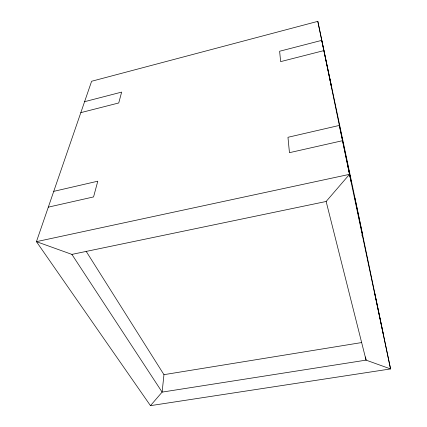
<?xml version="1.0" encoding="UTF-8"?>
<svg xmlns="http://www.w3.org/2000/svg" width="427" height="427" viewBox="0 0 427 427"><rect width="100%" height="100%" fill="white"/><g stroke="black" fill="none" stroke-linecap="round" stroke-linejoin="round"><path stroke-width="0.64" d="M86.094 251.225L163.957 374.666L162.121 392.109L150.469 405.65L36.439 241.655L91.618 81.263L317.811 21.35L355.707 201.469M150.469 405.65L390.561 368.933L349.489 174.349L36.439 241.655L71.891 254.396L326.143 201.48L349.489 174.349L317.811 21.35M84.589 101.69L121.652 92.104L118.743 102.966L80.82 112.643M323.869 50.605L280.635 61.637L279.626 51.251L321.744 40.357L331.763 88.101L329.537 77.372M53.743 191.36L97.783 181.197L93.566 196.927L48.31 207.148M342.518 140.691L289.453 152.679L287.963 137.291L339.358 125.426L351.111 181.422L347.856 165.74M163.957 374.666L361.621 342.566M361.616 235.074L362.806 235.592L355.072 198.71L390.561 368.933L366.072 360.132L162.121 392.109L71.891 254.396M326.143 201.48L366.072 360.132L365.512 356.956M374.666 292.89L383.355 334.32"/></g></svg>
